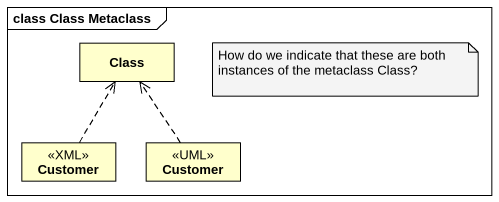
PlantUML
@startuml
mainframe class Class Metaclass
hide circle
hide empty members
class "Class" as Class_
class Customer <<XML>>
class "Customer" as Customer_2 <<UML>>
Customer .up.> Class_
Customer_2 .up.> Class_
note as N1
  How do we indicate that these are both instances of the metaclass Class?
end note
@enduml
